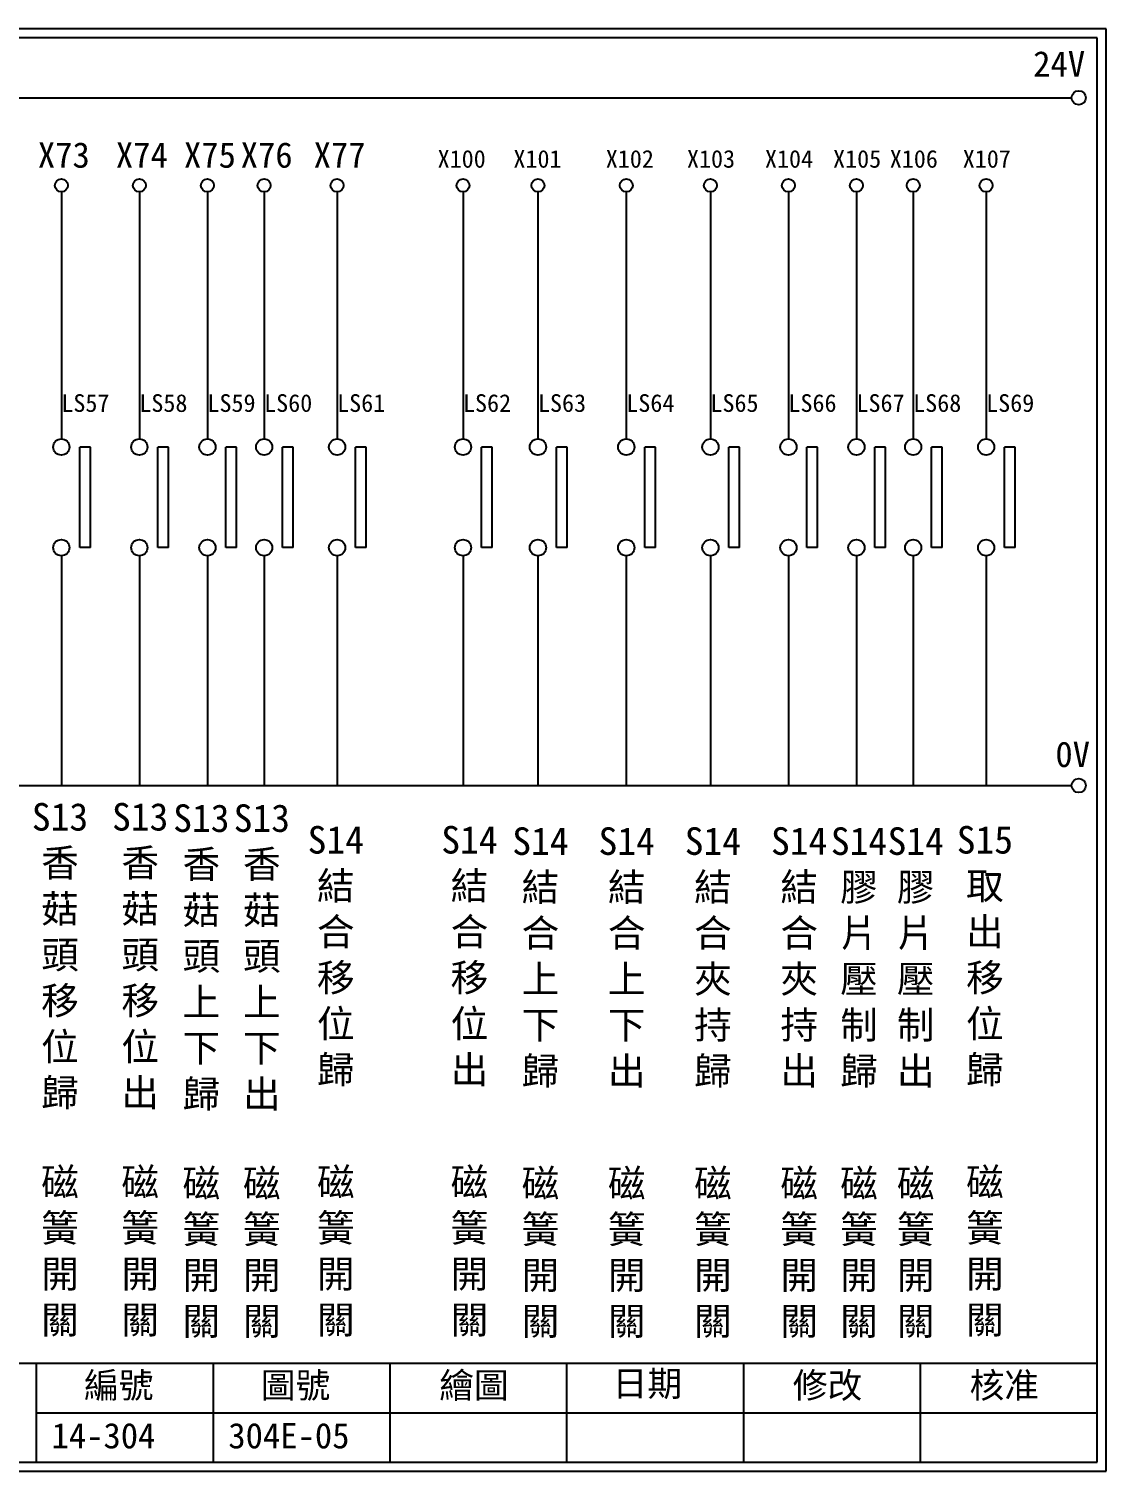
# Model space of a CAD drawing. Extents: x 325 to 612, y 3 to 207.
# Drawn here: x 460 to 612.3, y 3 to 207 of the extents above; entities that cross this region are included whole.
import ezdxf

# ---------------------------------------------------------------- set-up
doc = ezdxf.new("R2010")
doc.units = 0
doc.layers.get('0').update_dxf_attribs({"linetype": 'CONTINUOUS'})
doc.layers.add('圖框層', color=7, linetype='CONTINUOUS')
doc.layers.add('標尺寸層', color=3, linetype='CONTINUOUS')
doc.styles.add('CNS', font='romanc.shx', dxfattribs={"bigfont": 'chineset.shx'})
doc.styles.add('STSL', font='kaiu.ttf')

msp = doc.modelspace()

# ---------------------------------------------------------------- linework, layer by layer
for p, q in [((468.68, 147.83), (467.17, 147.83)), ((479.71, 147.83), (478.21, 147.83)), ((489.33, 147.83), (487.83, 147.83)), ((497.35, 147.83), (495.85, 147.83)), ((507.67, 147.83), (506.17, 147.83)), ((525.48, 147.83), (523.97, 147.83)), ((536.08, 147.83), (534.58, 147.83)), ((548.57, 147.83), (547.06, 147.83)), ((560.47, 147.83), (558.96, 147.83)), ((571.5, 147.83), (569.99, 147.83)), ((581.12, 147.83), (579.62, 147.83)), ((589.14, 147.83), (587.64, 147.83)), ((599.46, 147.83), (597.96, 147.83)), ((468.68, 133.6), (467.17, 133.6)), ((479.71, 133.6), (478.21, 133.6)), ((489.33, 133.6), (487.83, 133.6)), ((497.35, 133.6), (495.85, 133.6)), ((507.67, 133.6), (506.17, 133.6)), ((525.48, 133.6), (523.97, 133.6)), ((536.08, 133.6), (534.58, 133.6)), ((548.57, 133.6), (547.06, 133.6)), ((560.47, 133.6), (558.96, 133.6)), ((571.5, 133.6), (569.99, 133.6)), ((581.12, 133.6), (579.62, 133.6)), ((589.14, 133.6), (587.64, 133.6)), ((599.46, 133.6), (597.96, 133.6))]:
    msp.add_line(p, q)
for centre in [(608.44, 197.22), (608.44, 99.96)]:
    msp.add_circle(centre, 1)
at = {"layer": '圖框層', "color": 7}
for p, q in [((612.32, 206.97), (325.32, 206.97)), ((612.32, 3), (612.32, 206.97)), ((611.07, 205.72), (326.57, 205.72)), ((611.07, 4.25), (611.07, 205.72)), ((326.57, 18.25), (611.07, 18.25)), ((461.07, 4.25), (461.07, 18.25)), ((486.07, 4.25), (486.07, 18.25)), ((511.07, 4.25), (511.07, 18.25)), ((536.07, 4.25), (536.07, 18.25)), ((561.07, 4.25), (561.07, 18.25)), ((586.07, 4.25), (586.07, 18.25)), ((461.07, 11.25), (611.07, 11.25)), ((326.57, 4.25), (611.07, 4.25)), ((325.32, 3), (612.32, 3))]:
    msp.add_line(p, q, dxfattribs=at)
at = {"layer": '標尺寸層', "color": 7}
for p, q in [((329.84, 197.22), (607.44, 197.22)), ((464.57, 183.91), (464.57, 148.99)), ((475.6, 183.91), (475.6, 148.99)), ((485.23, 183.91), (485.23, 148.99)), ((493.25, 183.91), (493.25, 148.99)), ((503.57, 183.91), (503.57, 148.99)), ((521.37, 183.91), (521.37, 148.99)), ((531.97, 183.91), (531.97, 148.99)), ((544.46, 183.91), (544.46, 148.99)), ((556.36, 183.91), (556.36, 148.99)), ((567.39, 183.91), (567.39, 148.99)), ((577.01, 183.91), (577.01, 148.99)), ((585.03, 183.91), (585.03, 148.99)), ((595.35, 183.91), (595.35, 148.99)), ((467.17, 133.6), (467.17, 147.83)), ((468.68, 133.6), (468.68, 147.83)), ((478.21, 133.6), (478.21, 147.83)), ((479.71, 133.6), (479.71, 147.83)), ((487.83, 133.6), (487.83, 147.83)), ((489.33, 133.6), (489.33, 147.83)), ((495.85, 133.6), (495.85, 147.83)), ((497.35, 133.6), (497.35, 147.83)), ((506.17, 133.6), (506.17, 147.83)), ((507.67, 133.6), (507.67, 147.83)), ((523.97, 133.6), (523.97, 147.83)), ((525.48, 133.6), (525.48, 147.83)), ((534.58, 133.6), (534.58, 147.83)), ((536.08, 133.6), (536.08, 147.83)), ((547.06, 133.6), (547.06, 147.83)), ((548.57, 133.6), (548.57, 147.83)), ((558.96, 133.6), (558.96, 147.83)), ((560.47, 133.6), (560.47, 147.83)), ((569.99, 133.6), (569.99, 147.83)), ((571.5, 133.6), (571.5, 147.83)), ((579.62, 133.6), (579.62, 147.83)), ((581.12, 133.6), (581.12, 147.83)), ((587.64, 133.6), (587.64, 147.83)), ((589.14, 133.6), (589.14, 147.83)), ((597.96, 133.6), (597.96, 147.83)), ((599.46, 133.6), (599.46, 147.83)), ((464.57, 132.46), (464.57, 99.96)), ((464.57, 132.45), (464.57, 99.96)), ((475.6, 132.46), (475.6, 99.96)), ((475.6, 132.45), (475.6, 99.96)), ((485.23, 132.46), (485.23, 99.96)), ((485.23, 132.45), (485.23, 99.96)), ((493.25, 132.46), (493.25, 99.96)), ((493.25, 132.45), (493.25, 99.96)), ((503.57, 132.46), (503.57, 99.96)), ((503.57, 132.45), (503.57, 99.96)), ((521.37, 132.45), (521.37, 99.96)), ((531.97, 132.46), (531.97, 99.96)), ((531.97, 132.45), (531.97, 99.96)), ((544.46, 132.46), (544.46, 99.96)), ((544.46, 132.45), (544.46, 99.96)), ((556.36, 132.46), (556.36, 99.96)), ((556.36, 132.45), (556.36, 99.96)), ((567.39, 132.46), (567.39, 99.96)), ((567.39, 132.45), (567.39, 99.96)), ((577.01, 132.46), (577.01, 99.96)), ((577.01, 132.45), (577.01, 99.96)), ((585.03, 132.46), (585.03, 99.96)), ((585.03, 132.45), (585.03, 99.96)), ((595.35, 132.46), (595.35, 99.96)), ((595.35, 132.45), (595.35, 99.96)), ((330.05, 99.96), (607.44, 99.96))]:
    msp.add_line(p, q, dxfattribs=at)
for centre, radius in [((464.57, 184.83), 0.92), ((475.6, 184.83), 0.92), ((485.23, 184.83), 0.92), ((493.25, 184.83), 0.92), ((503.57, 184.83), 0.92), ((521.37, 184.83), 0.92), ((531.97, 184.83), 0.92), ((544.46, 184.83), 0.92), ((556.36, 184.83), 0.92), ((567.39, 184.83), 0.92), ((577.01, 184.83), 0.92), ((585.03, 184.83), 0.92), ((595.35, 184.83), 0.92), ((464.57, 147.83), 1.15), ((475.6, 147.83), 1.15), ((485.23, 147.83), 1.15), ((493.25, 147.83), 1.15), ((503.57, 147.83), 1.15), ((521.37, 147.83), 1.15), ((531.97, 147.83), 1.15), ((544.46, 147.83), 1.15), ((556.36, 147.83), 1.15), ((567.39, 147.83), 1.15), ((577.01, 147.83), 1.15), ((585.03, 147.83), 1.15), ((595.35, 147.83), 1.15), ((464.57, 133.6), 1.15), ((475.6, 133.6), 1.15), ((485.23, 133.6), 1.15), ((493.25, 133.6), 1.15), ((503.57, 133.6), 1.15), ((521.37, 133.6), 1.15), ((531.97, 133.6), 1.15), ((544.46, 133.6), 1.15), ((556.36, 133.6), 1.15), ((567.39, 133.6), 1.15), ((577.01, 133.6), 1.15), ((585.03, 133.6), 1.15), ((595.35, 133.6), 1.15)]:
    msp.add_circle(centre, radius, dxfattribs=at)

# ---------------------------------------------------------------- texts
at = {"layer": '圖框層', "color": 4, "style": 'STSL'}
for s, height, p in [('24V', 3.6, (602, 200.22)), ('X73', 3.6, (461.25, 187.33)), ('X74', 3.6, (472.28, 187.33)), ('X75', 3.6, (481.91, 187.33)), ('X76', 3.6, (489.93, 187.33)), ('X77', 3.6, (500.25, 187.33)), ('X100', 2.5, (517.78, 187.33)), ('X101', 2.5, (528.5, 187.33)), ('X102', 2.5, (541.56, 187.33)), ('X103', 2.5, (553.04, 187.33)), ('X104', 2.5, (564.07, 187.33)), ('X105', 2.5, (573.7, 187.33)), ('X106', 2.5, (581.72, 187.33)), ('X107', 2.5, (592.04, 187.33)), ('LS57', 2.5, (464.57, 152.8)), ('LS58', 2.5, (475.6, 152.8)), ('LS59', 2.5, (485.23, 152.8)), ('LS60', 2.5, (493.25, 152.8)), ('LS61', 2.5, (503.57, 152.8)), ('LS62', 2.5, (521.37, 152.8)), ('LS63', 2.5, (531.97, 152.8)), ('LS64', 2.5, (544.46, 152.8)), ('LS65', 2.5, (556.36, 152.8)), ('LS66', 2.5, (567.39, 152.8)), ('LS67', 2.5, (577.01, 152.8)), ('LS68', 2.5, (585.03, 152.8)), ('LS69', 2.5, (595.35, 152.8)), ('0V', 3.6, (605.14, 102.58)), ('編號', 3.6, (467.78, 13.34)), ('圖號', 3.6, (492.78, 13.34)), ('繪圖', 3.6, (518.01, 13.34)), ('日期', 3.6, (542.54, 13.59)), ('修改', 3.6, (568.01, 13.34)), ('核准', 3.6, (593.01, 13.34)), ('14-304', 3.6, (463.18, 6.22)), ('304E-05', 3.6, (488.18, 6.22))]:
    msp.add_text(s, height=height, dxfattribs=at).set_placement(p)
at = {"layer": '標尺寸層', "color": 7, "char_height": 3.9, "width": 4.9608, "attachment_point": 5, "style": 'CNS'}
for s, insert in [('{\\fDFKai-SB|b0|i0|c136|p65;S13香菇頭移位歸}', (464.38, 75.83)), ('{\\fDFKai-SB|b0|i0|c136|p65;S13香菇頭移位出}', (475.72, 75.83)), ('{\\fDFKai-SB|b0|i0|c136|p65;S13香菇頭上下歸}', (484.37, 75.64)), ('{\\fDFKai-SB|b0|i0|c136|p65;S13香菇頭上下出}', (492.92, 75.64)), ('{\\fDFKai-SB|b0|i0|c136|p65;S14結合移位歸}', (503.38, 75.83)), ('{\\fDFKai-SB|b0|i0|c136|p65;S14結合移位出}', (522.28, 75.83)), ('{\\fDFKai-SB|b0|i0|c136|p65;S14結合上下歸}', (532.32, 75.64)), ('{\\fDFKai-SB|b0|i0|c136|p65;S14結合上下出}', (544.52, 75.64)), ('{\\fDFKai-SB|b0|i0|c136|p65;S14結合夾持歸}', (556.71, 75.65)), ('{\\fDFKai-SB|b0|i0|c136|p65;S14結合夾持出}', (568.91, 75.65)), ('{\\fDFKai-SB|b0|i0|c136|p65;S14膠片壓制歸}', (577.37, 75.64)), ('{\\fDFKai-SB|b0|i0|c136|p65;S14膠片壓制出}', (585.39, 75.64)), ('{\\fDFKai-SB|b0|i0|c136|p65;S15取出移位歸}', (595.17, 75.83)), ('{\\fDFKai-SB|b0|i0|c136|p65;磁簧開關}', (464.38, 33.93)), ('{\\fDFKai-SB|b0|i0|c136|p65;磁簧開關}', (475.72, 33.93)), ('{\\fDFKai-SB|b0|i0|c136|p65;磁簧開關}', (484.37, 33.74)), ('{\\fDFKai-SB|b0|i0|c136|p65;磁簧開關}', (492.92, 33.74)), ('{\\fDFKai-SB|b0|i0|c136|p65;磁簧開關}', (503.38, 33.93)), ('{\\fDFKai-SB|b0|i0|c136|p65;磁簧開關}', (522.28, 33.93)), ('{\\fDFKai-SB|b0|i0|c136|p65;磁簧開關}', (532.32, 33.74)), ('{\\fDFKai-SB|b0|i0|c136|p65;磁簧開關}', (544.52, 33.74)), ('{\\fDFKai-SB|b0|i0|c136|p65;磁簧開關}', (556.71, 33.75)), ('{\\fDFKai-SB|b0|i0|c136|p65;磁簧開關}', (568.91, 33.75)), ('{\\fDFKai-SB|b0|i0|c136|p65;磁簧開關}', (577.37, 33.74)), ('{\\fDFKai-SB|b0|i0|c136|p65;磁簧開關}', (585.39, 33.74)), ('{\\fDFKai-SB|b0|i0|c136|p65;磁簧開關}', (595.17, 33.93))]:
    msp.add_mtext(s, dxfattribs=dict(at, insert=insert))

doc.saveas('drawing.dxf')
